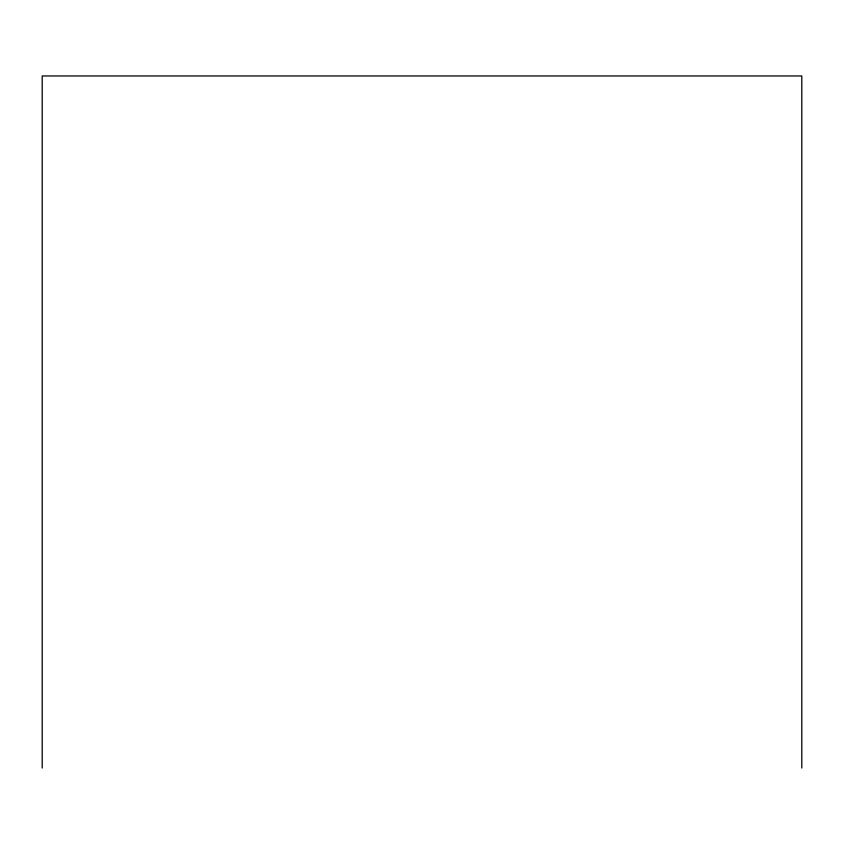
<?xml version="1.0" encoding="UTF-8"?>
<svg xmlns="http://www.w3.org/2000/svg" width="844" height="844" viewBox="0 0 844 844"><rect width="100%" height="100%" fill="white"/><g stroke="black" fill="none" stroke-linecap="round" stroke-linejoin="round"><path stroke-width="1.27" d="M801.8 768.04L801.8 75.96L42.2 75.96L42.2 768.04"/></g></svg>
